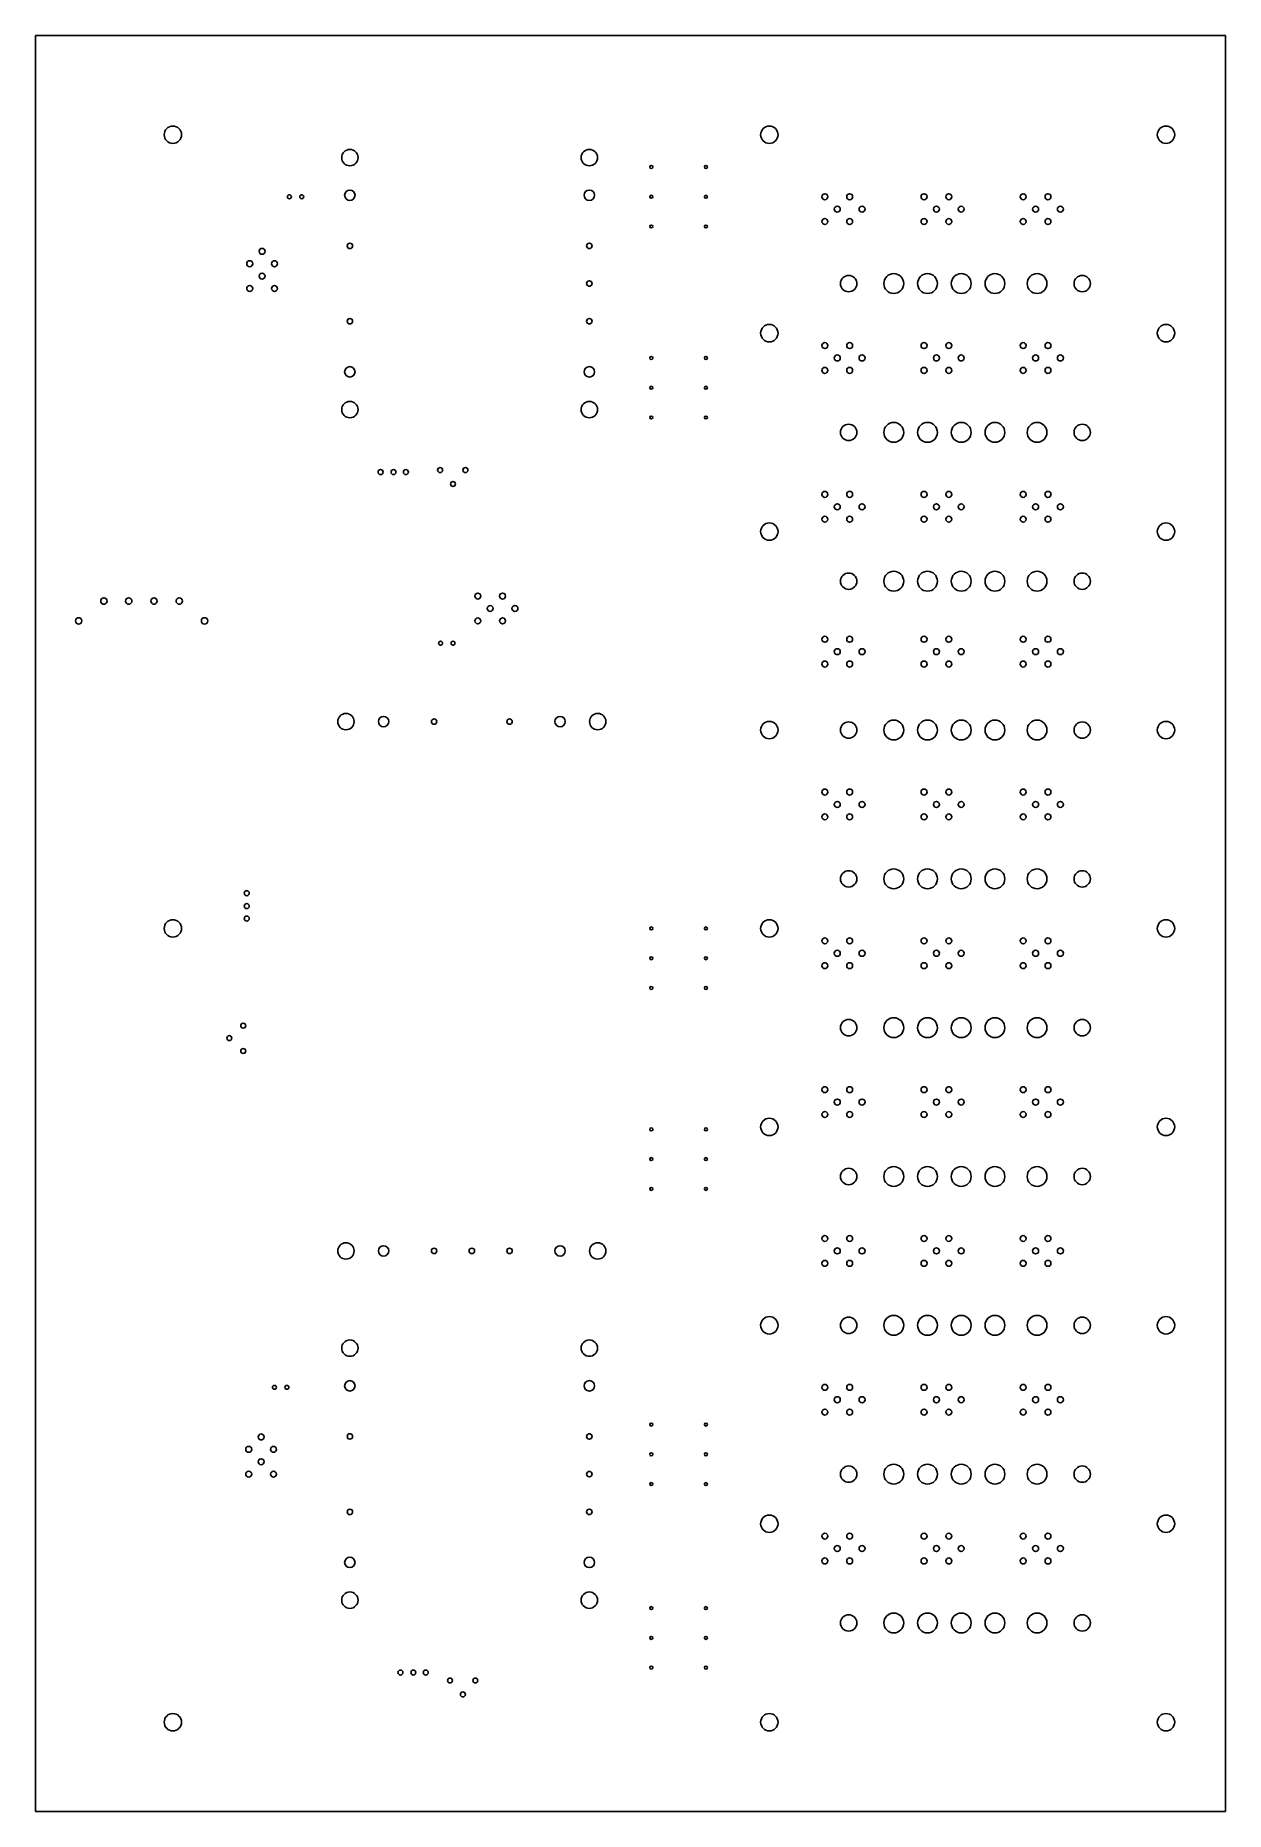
# Model space of a CAD drawing. Extents: x 389 to 629, y 336 to 694.
import ezdxf

# ---------------------------------------------------------------- set-up
doc = ezdxf.new("R2010")
doc.units = 0
doc.layers.get('0').update_dxf_attribs({"linetype": 'CONTINUOUS'})
doc.layers.add('_BOARD', color=254, linetype='CONTINUOUS')
doc.layers.add('_DRILL', color=251, linetype='CONTINUOUS')

# ---------------------------------------------------------------- blocks, each defined once
blk = doc.blocks.new('_HOLE')
blk.add_circle((0, 0), 0.5)

msp = doc.modelspace()

# ---------------------------------------------------------------- linework, layer by layer
at = {"layer": '_BOARD', "color": 3}
msp.add_lwpolyline([(389.3, 336), (629.3, 336), (629.3, 336), (629.3, 694), (629.3, 694), (389.3, 694), (389.3, 694), (389.3, 336), (389.3, 336)], close=True, dxfattribs=at)

# ---------------------------------------------------------------- block references
at = {"layer": '_DRILL'}
for p, xscale, yscale in [((417, 674), 3.5, 3.5), ((537.3, 674), 3.5, 3.5), ((617.3, 674), 3.5, 3.5), ((452.7, 669.4), 3.3, 3.3), ((501, 669.4), 3.3, 3.3), ((513.5, 667.5), 0.6, 0.6), ((524.5, 667.5), 0.6, 0.6), ((452.7, 661.8), 2.1, 2.1), ((501, 661.8), 2.1, 2.1), ((440.5, 661.5), 0.8, 0.8), ((443, 661.5), 0.8, 0.8), ((513.5, 661.5), 0.6, 0.6), ((524.5, 661.5), 0.6, 0.6), ((548.5, 661.5), 1.2, 1.2), ((551, 659), 1.2, 1.2), ((553.5, 661.5), 1.2, 1.2), ((556, 659), 1.2, 1.2), ((568.5, 661.5), 1.2, 1.2), ((571, 659), 1.2, 1.2), ((573.5, 661.5), 1.2, 1.2), ((576, 659), 1.2, 1.2), ((588.5, 661.5), 1.2, 1.2), ((591, 659), 1.2, 1.2), ((593.5, 661.5), 1.2, 1.2), ((596, 659), 1.2, 1.2), ((513.5, 655.5), 0.6, 0.6), ((524.5, 655.5), 0.6, 0.6), ((548.5, 656.5), 1.2, 1.2), ((553.5, 656.5), 1.2, 1.2), ((568.5, 656.5), 1.2, 1.2), ((573.5, 656.5), 1.2, 1.2), ((588.5, 656.5), 1.2, 1.2), ((593.5, 656.5), 1.2, 1.2), ((452.7, 651.6), 1.1, 1.1), ((501, 651.6), 1.1, 1.1), ((432.5, 648), 1.2, 1.2), ((435, 650.5), 1.2, 1.2), ((437.5, 648), 1.2, 1.2), ((435, 645.5), 1.2, 1.2), ((501, 644), 1.1, 1.1), ((553.3, 644), 3.3, 3.3), ((562.4, 644), 4, 4), ((569.2, 644), 4, 4), ((576, 644), 4, 4), ((582.8, 644), 4, 4), ((591.3, 644), 4, 4), ((600.4, 644), 3.3, 3.3), ((432.5, 643), 1.2, 1.2), ((437.5, 643), 1.2, 1.2), ((452.7, 636.4), 1.1, 1.1), ((501, 636.4), 1.1, 1.1), ((537.3, 634), 3.5, 3.5), ((617.3, 634), 3.5, 3.5), ((548.5, 631.5), 1.2, 1.2), ((553.5, 631.5), 1.2, 1.2), ((568.5, 631.5), 1.2, 1.2), ((573.5, 631.5), 1.2, 1.2), ((588.5, 631.5), 1.2, 1.2), ((593.5, 631.5), 1.2, 1.2), ((452.7, 626.2), 2.1, 2.1), ((501, 626.2), 2.1, 2.1), ((513.5, 629), 0.6, 0.6), ((524.5, 629), 0.6, 0.6), ((548.5, 626.5), 1.2, 1.2), ((551, 629), 1.2, 1.2), ((553.5, 626.5), 1.2, 1.2), ((556, 629), 1.2, 1.2), ((568.5, 626.5), 1.2, 1.2), ((571, 629), 1.2, 1.2), ((573.5, 626.5), 1.2, 1.2), ((576, 629), 1.2, 1.2), ((588.5, 626.5), 1.2, 1.2), ((591, 629), 1.2, 1.2), ((593.5, 626.5), 1.2, 1.2), ((596, 629), 1.2, 1.2), ((513.5, 623), 0.6, 0.6), ((524.5, 623), 0.6, 0.6), ((452.7, 618.6), 3.3, 3.3), ((501, 618.6), 3.3, 3.3), ((513.5, 617), 0.6, 0.6), ((524.5, 617), 0.6, 0.6), ((562.4, 614), 4, 4), ((569.2, 614), 4, 4), ((576, 614), 4, 4), ((582.8, 614), 4, 4), ((591.3, 614), 4, 4), ((553.3, 614), 3.3, 3.3), ((600.4, 614), 3.3, 3.3), ((548.5, 601.5), 1.2, 1.2), ((553.5, 601.5), 1.2, 1.2), ((568.5, 601.5), 1.2, 1.2), ((573.5, 601.5), 1.2, 1.2), ((588.5, 601.5), 1.2, 1.2), ((593.5, 601.5), 1.2, 1.2), ((551, 599), 1.2, 1.2), ((556, 599), 1.2, 1.2), ((571, 599), 1.2, 1.2), ((576, 599), 1.2, 1.2), ((591, 599), 1.2, 1.2), ((596, 599), 1.2, 1.2), ((537.3, 594), 3.5, 3.5), ((548.5, 596.5), 1.2, 1.2), ((553.5, 596.5), 1.2, 1.2), ((568.5, 596.5), 1.2, 1.2), ((573.5, 596.5), 1.2, 1.2), ((588.5, 596.5), 1.2, 1.2), ((593.5, 596.5), 1.2, 1.2), ((617.3, 594), 3.5, 3.5), ((553.3, 584), 3.3, 3.3), ((562.4, 584), 4, 4), ((569.2, 584), 4, 4), ((576, 584), 4, 4), ((582.8, 584), 4, 4), ((591.3, 584), 4, 4), ((600.4, 584), 3.3, 3.3), ((403.1, 580), 1.3, 1.3), ((408.1, 580), 1.3, 1.3), ((413.2, 580), 1.3, 1.3), ((418.3, 580), 1.3, 1.3), ((478.5, 581), 1.2, 1.2), ((483.5, 581), 1.2, 1.2), ((398, 576), 1.3, 1.3), ((423.4, 576), 1.3, 1.3), ((478.5, 576), 1.2, 1.2), ((481, 578.5), 1.2, 1.2), ((483.5, 576), 1.2, 1.2), ((486, 578.5), 1.2, 1.2), ((548.5, 572.3), 1.2, 1.2), ((553.5, 572.3), 1.2, 1.2), ((568.5, 572.3), 1.2, 1.2), ((573.5, 572.3), 1.2, 1.2), ((588.5, 572.3), 1.2, 1.2), ((593.5, 572.3), 1.2, 1.2), ((471, 571.5), 0.8, 0.8), ((473.5, 571.5), 0.8, 0.8), ((551, 569.8), 1.2, 1.2), ((556, 569.8), 1.2, 1.2), ((571, 569.8), 1.2, 1.2), ((576, 569.8), 1.2, 1.2), ((591, 569.8), 1.2, 1.2), ((596, 569.8), 1.2, 1.2), ((548.5, 567.3), 1.2, 1.2), ((553.5, 567.3), 1.2, 1.2), ((568.5, 567.3), 1.2, 1.2), ((573.5, 567.3), 1.2, 1.2), ((588.5, 567.3), 1.2, 1.2), ((593.5, 567.3), 1.2, 1.2), ((451.9, 555.7), 3.3, 3.3), ((459.5, 555.7), 2.1, 2.1), ((469.7, 555.7), 1.1, 1.1), ((484.9, 555.7), 1.1, 1.1), ((495.1, 555.7), 2.1, 2.1), ((502.7, 555.7), 3.3, 3.3), ((537.3, 554), 3.5, 3.5), ((553.3, 554), 3.3, 3.3), ((562.4, 554), 4, 4), ((569.2, 554), 4, 4), ((576, 554), 4, 4), ((582.8, 554), 4, 4), ((591.3, 554), 4, 4), ((600.4, 554), 3.3, 3.3), ((617.3, 554), 3.5, 3.5), ((548.5, 541.5), 1.2, 1.2), ((553.5, 541.5), 1.2, 1.2), ((568.5, 541.5), 1.2, 1.2), ((573.5, 541.5), 1.2, 1.2), ((588.5, 541.5), 1.2, 1.2), ((593.5, 541.5), 1.2, 1.2), ((548.5, 536.5), 1.2, 1.2), ((551, 539), 1.2, 1.2), ((553.5, 536.5), 1.2, 1.2), ((556, 539), 1.2, 1.2), ((568.5, 536.5), 1.2, 1.2), ((571, 539), 1.2, 1.2), ((573.5, 536.5), 1.2, 1.2), ((576, 539), 1.2, 1.2), ((588.5, 536.5), 1.2, 1.2), ((591, 539), 1.2, 1.2), ((593.5, 536.5), 1.2, 1.2), ((596, 539), 1.2, 1.2), ((553.3, 524), 3.3, 3.3), ((562.4, 524), 4, 4), ((569.2, 524), 4, 4), ((576, 524), 4, 4), ((582.8, 524), 4, 4), ((591.3, 524), 4, 4), ((600.4, 524), 3.3, 3.3), ((417, 514), 3.5, 3.5), ((537.3, 514), 3.5, 3.5), ((617.3, 514), 3.5, 3.5), ((513.5, 514), 0.6, 0.6), ((524.5, 514), 0.6, 0.6), ((548.5, 511.5), 1.2, 1.2), ((553.5, 511.5), 1.2, 1.2), ((568.5, 511.5), 1.2, 1.2), ((573.5, 511.5), 1.2, 1.2), ((588.5, 511.5), 1.2, 1.2), ((593.5, 511.5), 1.2, 1.2), ((551, 509), 1.2, 1.2), ((556, 509), 1.2, 1.2), ((571, 509), 1.2, 1.2), ((576, 509), 1.2, 1.2), ((591, 509), 1.2, 1.2), ((596, 509), 1.2, 1.2), ((513.5, 508), 0.6, 0.6), ((524.5, 508), 0.6, 0.6), ((548.5, 506.5), 1.2, 1.2), ((553.5, 506.5), 1.2, 1.2), ((568.5, 506.5), 1.2, 1.2), ((573.5, 506.5), 1.2, 1.2), ((588.5, 506.5), 1.2, 1.2), ((593.5, 506.5), 1.2, 1.2), ((513.5, 502), 0.6, 0.6), ((524.5, 502), 0.6, 0.6), ((553.3, 494), 3.3, 3.3), ((562.4, 494), 4, 4), ((569.2, 494), 4, 4), ((576, 494), 4, 4), ((582.8, 494), 4, 4), ((591.3, 494), 4, 4), ((600.4, 494), 3.3, 3.3), ((548.5, 481.5), 1.2, 1.2), ((553.5, 481.5), 1.2, 1.2), ((568.5, 481.5), 1.2, 1.2), ((573.5, 481.5), 1.2, 1.2), ((588.5, 481.5), 1.2, 1.2), ((593.5, 481.5), 1.2, 1.2), ((548.5, 476.5), 1.2, 1.2), ((551, 479), 1.2, 1.2), ((553.5, 476.5), 1.2, 1.2), ((556, 479), 1.2, 1.2), ((568.5, 476.5), 1.2, 1.2), ((571, 479), 1.2, 1.2), ((573.5, 476.5), 1.2, 1.2), ((576, 479), 1.2, 1.2), ((588.5, 476.5), 1.2, 1.2), ((591, 479), 1.2, 1.2), ((593.5, 476.5), 1.2, 1.2), ((596, 479), 1.2, 1.2), ((513.5, 473.5), 0.6, 0.6), ((524.5, 473.5), 0.6, 0.6), ((537.3, 474), 3.5, 3.5), ((617.3, 474), 3.5, 3.5), ((513.5, 467.5), 0.6, 0.6), ((524.5, 467.5), 0.6, 0.6), ((553.3, 464), 3.3, 3.3), ((562.4, 464), 4, 4), ((569.2, 464), 4, 4), ((576, 464), 4, 4), ((582.8, 464), 4, 4), ((591.3, 464), 4, 4), ((600.4, 464), 3.3, 3.3), ((513.5, 461.5), 0.6, 0.6), ((524.5, 461.5), 0.6, 0.6), ((548.5, 451.5), 1.2, 1.2), ((553.5, 451.5), 1.2, 1.2), ((568.5, 451.5), 1.2, 1.2), ((573.5, 451.5), 1.2, 1.2), ((588.5, 451.5), 1.2, 1.2), ((593.5, 451.5), 1.2, 1.2), ((451.9, 449), 3.3, 3.3), ((459.5, 449), 2.1, 2.1), ((469.7, 449), 1.1, 1.1), ((477.3, 449), 1.1, 1.1), ((484.9, 449), 1.1, 1.1), ((495.1, 449), 2.1, 2.1), ((502.7, 449), 3.3, 3.3), ((551, 449), 1.2, 1.2), ((556, 449), 1.2, 1.2), ((571, 449), 1.2, 1.2), ((576, 449), 1.2, 1.2), ((591, 449), 1.2, 1.2), ((596, 449), 1.2, 1.2), ((548.5, 446.5), 1.2, 1.2), ((553.5, 446.5), 1.2, 1.2), ((568.5, 446.5), 1.2, 1.2), ((573.5, 446.5), 1.2, 1.2), ((588.5, 446.5), 1.2, 1.2), ((593.5, 446.5), 1.2, 1.2), ((537.3, 434), 3.5, 3.5), ((553.3, 434), 3.3, 3.3), ((562.4, 434), 4, 4), ((569.2, 434), 4, 4), ((576, 434), 4, 4), ((582.8, 434), 4, 4), ((591.3, 434), 4, 4), ((600.4, 434), 3.3, 3.3), ((617.3, 434), 3.5, 3.5), ((452.7, 429.4), 3.3, 3.3), ((501, 429.4), 3.3, 3.3), ((452.7, 421.8), 2.1, 2.1), ((501, 421.8), 2.1, 2.1), ((437.5, 421.5), 0.8, 0.8), ((440, 421.5), 0.8, 0.8), ((548.5, 421.5), 1.2, 1.2), ((551, 419), 1.2, 1.2), ((553.5, 421.5), 1.2, 1.2), ((556, 419), 1.2, 1.2), ((568.5, 421.5), 1.2, 1.2), ((571, 419), 1.2, 1.2), ((573.5, 421.5), 1.2, 1.2), ((576, 419), 1.2, 1.2), ((588.5, 421.5), 1.2, 1.2), ((591, 419), 1.2, 1.2), ((593.5, 421.5), 1.2, 1.2), ((596, 419), 1.2, 1.2), ((548.5, 416.5), 1.2, 1.2), ((553.5, 416.5), 1.2, 1.2), ((568.5, 416.5), 1.2, 1.2), ((573.5, 416.5), 1.2, 1.2), ((588.5, 416.5), 1.2, 1.2), ((593.5, 416.5), 1.2, 1.2), ((434.8, 411.5), 1.2, 1.2), ((452.7, 411.6), 1.1, 1.1), ((501, 411.6), 1.1, 1.1), ((513.5, 414), 0.6, 0.6), ((524.5, 414), 0.6, 0.6), ((432.3, 409), 1.2, 1.2), ((437.3, 409), 1.2, 1.2), ((513.5, 408), 0.6, 0.6), ((524.5, 408), 0.6, 0.6), ((432.3, 404), 1.2, 1.2), ((434.8, 406.5), 1.2, 1.2), ((437.3, 404), 1.2, 1.2), ((501, 404), 1.1, 1.1), ((553.3, 404), 3.3, 3.3), ((562.4, 404), 4, 4), ((569.2, 404), 4, 4), ((576, 404), 4, 4), ((582.8, 404), 4, 4), ((591.3, 404), 4, 4), ((600.4, 404), 3.3, 3.3), ((513.5, 402), 0.6, 0.6), ((524.5, 402), 0.6, 0.6), ((452.7, 396.4), 1.1, 1.1), ((501, 396.4), 1.1, 1.1), ((537.3, 394), 3.5, 3.5), ((617.3, 394), 3.5, 3.5), ((548.5, 391.5), 1.2, 1.2), ((553.5, 391.5), 1.2, 1.2), ((568.5, 391.5), 1.2, 1.2), ((573.5, 391.5), 1.2, 1.2), ((588.5, 391.5), 1.2, 1.2), ((593.5, 391.5), 1.2, 1.2), ((452.7, 386.2), 2.1, 2.1), ((501, 386.2), 2.1, 2.1), ((548.5, 386.5), 1.2, 1.2), ((551, 389), 1.2, 1.2), ((553.5, 386.5), 1.2, 1.2), ((556, 389), 1.2, 1.2), ((568.5, 386.5), 1.2, 1.2), ((571, 389), 1.2, 1.2), ((573.5, 386.5), 1.2, 1.2), ((576, 389), 1.2, 1.2), ((588.5, 386.5), 1.2, 1.2), ((591, 389), 1.2, 1.2), ((593.5, 386.5), 1.2, 1.2), ((596, 389), 1.2, 1.2), ((452.7, 378.6), 3.3, 3.3), ((501, 378.6), 3.3, 3.3), ((513.5, 377), 0.6, 0.6), ((524.5, 377), 0.6, 0.6), ((562.4, 374), 4, 4), ((569.2, 374), 4, 4), ((576, 374), 4, 4), ((582.8, 374), 4, 4), ((591.3, 374), 4, 4), ((553.3, 374), 3.3, 3.3), ((600.4, 374), 3.3, 3.3), ((513.5, 371), 0.6, 0.6), ((524.5, 371), 0.6, 0.6), ((513.5, 365), 0.6, 0.6), ((524.5, 365), 0.6, 0.6), ((417, 354), 3.5, 3.5), ((537.3, 354), 3.5, 3.5), ((617.3, 354), 3.5, 3.5)]:
    msp.add_blockref('_HOLE', p, dxfattribs=dict(at, xscale=xscale, yscale=yscale))
for p in [(458.9, 606), (461.5, 606), (464, 606), (470.9, 606.4), (476, 606.4), (473.5, 603.6), (431.9, 521.1), (431.9, 518.5), (431.9, 516), (431.2, 494.4), (428.4, 491.9), (431.2, 489.3), (462.9, 364), (465.5, 364), (468, 364), (472.9, 362.4), (478, 362.4), (475.5, 359.6)]:
    msp.add_blockref('_HOLE', p, dxfattribs=at)

doc.saveas('drawing.dxf')
